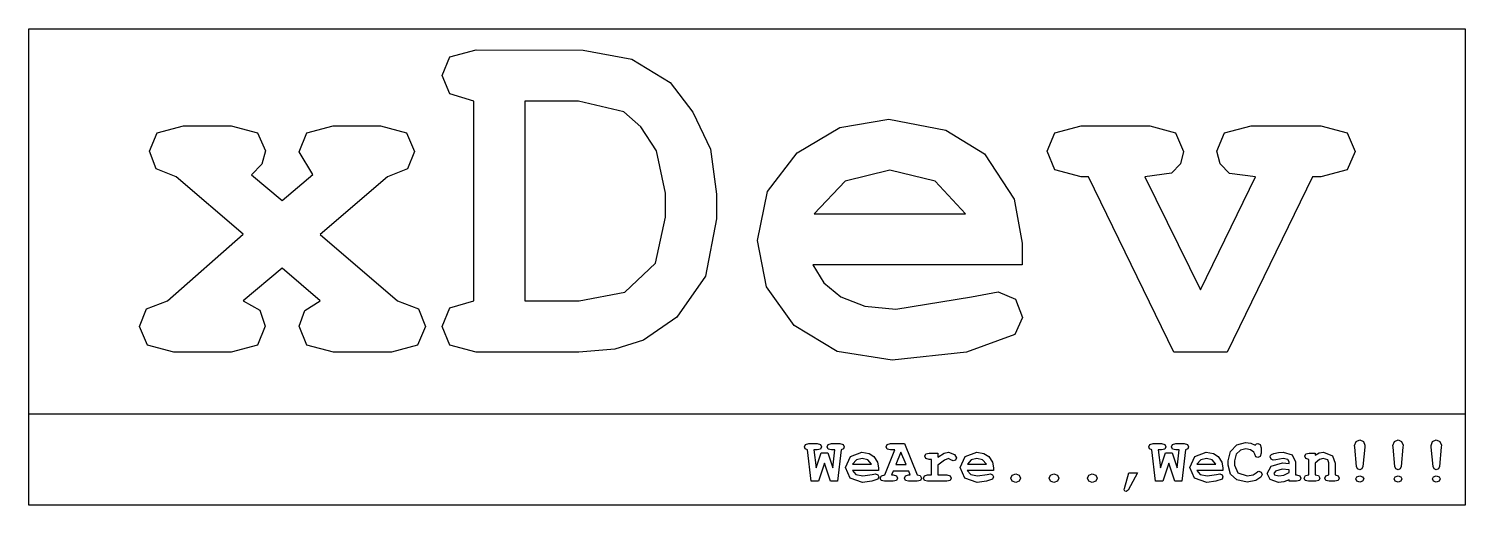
# Model space of a CAD drawing. Extents: x 0 to 31.8, y 0 to 10.5.
import ezdxf

# ---------------------------------------------------------------- set-up
doc = ezdxf.new("R2010")
doc.units = 0

msp = doc.modelspace()

# ---------------------------------------------------------------- linework, layer by layer
at = {"layer": 'Layer 1', "color": 7}
for points in [[(-0.000101, 10.540437), (31.797871, 10.540437), (31.797871, 0.000002), (-0.000101, 0.000002), (-0.000101, 10.540437)], [(9.852157, 4.519265), (9.852157, 8.940008), (9.322991, 9.09986), (9.152114, 9.507759), (9.322991, 9.915658), (9.907281, 10.07551), (12.271991, 10.069999), (13.346861, 9.866049), (14.195732, 9.347907), (14.697336, 8.697474), (15.094211, 7.876163), (15.226502, 6.878465), (15.226502, 6.338274), (14.983969, 5.064968), (14.344558, 4.160976), (13.60593, 3.648346), (12.973412, 3.454043), (12.178284, 3.389275), (9.907281, 3.389275), (9.322991, 3.543615), (9.152114, 3.957026), (9.322991, 4.364925), (9.852157, 4.519265), (9.852157, 4.519265)], [(10.982149, 4.519265), (12.183796, 4.519265), (13.198032, 4.71219), (13.870513, 5.357111), (14.096514, 6.371347), (14.096514, 6.906025), (13.892563, 7.84309), (13.552188, 8.372257), (13.170473, 8.702986), (12.172773, 8.940008), (10.982149, 8.940008), (10.982149, 4.519265)], [(6.451162, 5.991009), (8.16544, 4.519265), (8.628462, 4.342876), (8.782801, 3.951513), (8.606412, 3.543615), (8.027637, 3.389274), (6.743307, 3.389274), (6.15902, 3.543615), (5.988143, 3.962538), (6.109408, 4.309803), (6.451162, 4.519265), (5.607804, 5.246868), (4.74791, 4.519265), (5.117223, 4.315315), (5.232979, 3.962538), (5.062102, 3.543615), (4.483327, 3.389274), (3.21002, 3.389274), (2.62573, 3.543615), (2.454856, 3.957026), (2.609195, 4.342876), (3.072217, 4.519265), (4.74791, 5.996521), (3.265141, 7.264315), (2.818657, 7.440704), (2.669827, 7.832066), (2.840704, 8.234453), (3.424994, 8.394305), (4.483327, 8.394305), (5.062102, 8.234453), (5.238491, 7.837578), (5.161321, 7.542678), (4.92981, 7.308412), (5.613315, 6.740661), (6.285797, 7.319436), (5.982631, 7.81553), (6.153505, 8.234453), (6.737795, 8.394305), (7.785101, 8.394305), (8.363879, 8.234453), (8.540268, 7.826554), (8.385926, 7.440704), (7.939443, 7.264315), (6.451162, 5.991009)], [(21.98991, 5.318526), (17.354191, 5.318526), (17.598104, 4.920274), (17.977066, 4.607459), (18.50761, 4.404888), (19.195249, 4.337364), (20.86543, 4.607459), (21.460744, 4.717702), (21.84108, 4.55785), (21.995422, 4.155463), (21.830057, 3.780637), (20.755189, 3.389274), (19.112567, 3.207374), (17.891627, 3.398921), (16.940781, 3.973562), (16.333067, 4.827945), (16.130496, 5.858717), (16.349604, 6.93772), (17.006928, 7.793481), (17.955017, 8.35572), (19.035399, 8.543133), (20.297679, 8.300599), (21.157575, 7.776945), (21.813521, 6.768221), (21.98991, 5.798083), (21.98991, 5.318526)], [(25.936607, 4.761799), (27.154793, 7.264315), (26.576018, 7.341485), (26.36931, 7.549568), (26.300408, 7.832066), (26.471285, 8.234453), (27.055572, 8.394305), (28.604488, 8.394305), (29.183263, 8.234453), (29.359652, 7.826554), (29.183263, 7.418655), (28.604488, 7.264315), (28.417073, 7.264315), (26.526406, 3.389274), (25.346808, 3.389274), (23.456141, 7.264315), (23.296288, 7.264315), (22.712001, 7.418655), (22.541124, 7.832066), (22.712001, 8.234453), (23.296288, 8.394305), (24.81213, 8.394305), (25.385394, 8.234453), (25.561782, 7.826554), (25.495637, 7.549568), (25.297199, 7.346997), (24.707398, 7.264315), (25.936607, 4.761799)], [(20.738651, 6.448517), (20.060657, 7.170608), (19.062958, 7.413143), (18.070772, 7.170608), (17.387264, 6.448517), (20.738651, 6.448517)], [(17.611899, 0.93043), (17.480985, 0.529421), (17.322511, 0.529421), (17.238449, 1.223263), (17.189528, 1.245313), (17.17299, 1.292166), (17.194354, 1.34522), (17.267391, 1.365202), (17.455494, 1.364524), (17.527839, 1.345232), (17.549881, 1.294244), (17.527839, 1.242568), (17.455494, 1.223275), (17.38177, 1.223275), (17.428621, 0.828468), (17.539554, 1.15713), (17.686315, 1.15713), (17.796557, 0.828468), (17.843411, 1.223275), (17.769687, 1.223275), (17.69665, 1.242568), (17.675286, 1.294244), (17.69665, 1.345232), (17.769687, 1.365213), (17.957099, 1.364536), (18.029446, 1.345243), (18.051488, 1.294256), (18.034272, 1.248091), (17.984663, 1.223287), (17.903358, 0.529445), (17.747639, 0.529445), (17.611899, 0.93043)], [(19.477759, 0.756797), (19.134628, 0.756797), (19.100177, 0.67067), (19.134628, 0.67067), (19.206975, 0.650688), (19.229017, 0.599701), (19.206975, 0.548714), (19.134628, 0.529421), (18.944461, 0.529421), (18.872113, 0.548714), (18.850072, 0.60039), (18.872819, 0.652067), (18.947921, 0.670671), (19.169787, 1.223264), (19.077458, 1.223264), (19.004422, 1.242556), (18.983058, 1.294232), (19.004422, 1.34522), (19.077458, 1.365201), (19.382692, 1.364524), (19.663811, 0.670682), (19.72927, 0.659658), (19.760963, 0.599714), (19.739599, 0.548726), (19.667251, 0.529434), (19.477082, 0.529434), (19.404045, 0.548726), (19.382681, 0.600403), (19.404045, 0.650701), (19.477082, 0.670682), (19.511532, 0.670682), (19.477759, 0.756797)], [(25.233132, 0.93043), (25.102218, 0.529421), (24.943744, 0.529421), (24.859685, 1.223263), (24.810764, 1.245313), (24.794226, 1.292166), (24.81559, 1.34522), (24.888626, 1.365202), (25.076727, 1.364524), (25.149075, 1.345232), (25.171116, 1.294244), (25.149075, 1.242568), (25.076727, 1.223275), (25.003002, 1.223275), (25.049857, 0.828468), (25.160787, 1.15713), (25.307548, 1.15713), (25.417793, 0.828468), (25.464644, 1.223275), (25.390919, 1.223275), (25.317883, 1.242568), (25.296519, 1.294244), (25.317883, 1.345232), (25.390919, 1.365213), (25.578332, 1.364536), (25.650679, 1.345243), (25.672721, 1.294256), (25.655505, 1.248091), (25.605896, 1.223287), (25.524594, 0.529445), (25.368875, 0.529445), (25.233132, 0.93043)], [(27.147915, 1.328682), (27.176166, 1.355553), (27.209925, 1.364511), (27.260225, 1.343152), (27.280207, 1.270805), (27.280207, 1.150916), (27.260225, 1.07788), (27.209925, 1.056521), (27.16445, 1.072368), (27.138966, 1.131624), (27.119662, 1.17641), (27.040425, 1.226019), (26.939139, 1.244624), (26.822694, 1.217062), (26.728988, 1.127489), (26.688336, 0.980039), (26.688336, 0.8884), (26.762061, 0.718212), (26.968078, 0.649999), (27.101058, 0.671358), (27.168582, 0.720278), (27.203033, 0.748528), (27.231283, 0.755417), (27.280892, 0.734058), (27.302257, 0.68376), (27.273318, 0.621748), (27.165142, 0.545956), (26.968772, 0.508749), (26.742774, 0.560425), (26.604282, 0.69065), (26.547093, 0.885642), (26.547093, 0.981416), (26.598082, 1.186743), (26.740708, 1.334193), (26.933632, 1.38587), (27.048009, 1.3714), (27.147918, 1.328681), (27.147915, 1.328682)], [(29.571883, 1.282518), (29.532609, 0.856705), (29.510568, 0.805029), (29.462336, 0.787113), (29.414104, 0.805029), (29.392063, 0.856705), (29.3521, 1.282518), (29.349278, 1.325237), (29.381663, 1.411365), (29.462277, 1.444438), (29.542202, 1.411365), (29.575275, 1.327994), (29.571832, 1.282518), (29.571883, 1.282518)], [(30.418676, 1.282518), (30.379402, 0.856705), (30.357361, 0.805029), (30.309129, 0.787113), (30.260897, 0.805029), (30.238856, 0.856705), (30.19889, 1.282518), (30.196068, 1.325237), (30.228453, 1.411365), (30.309067, 1.444438), (30.388992, 1.411365), (30.422066, 1.327994), (30.418623, 1.282518), (30.418676, 1.282518)], [(31.265469, 1.282518), (31.226195, 0.856705), (31.204154, 0.805029), (31.155922, 0.787113), (31.10769, 0.805029), (31.085649, 0.856705), (31.045686, 1.282518), (31.042864, 1.325237), (31.075246, 1.411365), (31.155863, 1.444438), (31.235788, 1.411365), (31.268861, 1.327994), (31.265418, 1.282518), (31.265469, 1.282518)], [(18.812858, 0.770577), (18.233391, 0.770577), (18.311251, 0.681694), (18.463524, 0.647932), (18.672297, 0.681694), (18.746711, 0.695475), (18.794254, 0.675494), (18.813558, 0.625196), (18.792899, 0.578342), (18.658539, 0.529422), (18.453211, 0.506683), (18.181739, 0.602457), (18.080452, 0.838101), (18.190008, 1.079947), (18.443565, 1.173653), (18.601352, 1.143336), (18.708837, 1.07788), (18.790831, 0.951789), (18.812872, 0.830522), (18.812858, 0.770577)], [(18.656451, 0.911826), (18.571699, 1.002088), (18.446988, 1.032405), (18.322966, 1.002088), (18.237526, 0.911826), (18.656451, 0.911826)], [(19.419192, 0.898046), (19.305505, 1.177787), (19.191129, 0.898046), (19.419192, 0.898046)], [(20.122681, 1.15505), (20.122681, 1.066856), (20.262553, 1.152294), (20.359014, 1.173652), (20.492686, 1.122665), (20.536783, 1.052385), (20.515419, 1.000709), (20.465121, 0.980039), (20.41, 1.00622), (20.358323, 1.032402), (20.26944, 0.995195), (20.122679, 0.883574), (20.122679, 0.670667), (20.323872, 0.670667), (20.396219, 0.650686), (20.418261, 0.599699), (20.396219, 0.548711), (20.323872, 0.529418), (19.897369, 0.529418), (19.824333, 0.548711), (19.802969, 0.600387), (19.824333, 0.650686), (19.897369, 0.670667), (19.981429, 0.670667), (19.981429, 1.013799), (19.930443, 1.013799), (19.857407, 1.033091), (19.836043, 1.084768), (19.857407, 1.135066), (19.930443, 1.155047), (20.122681, 1.15505)], [(21.353268, 0.770577), (20.773804, 0.770577), (20.851664, 0.681694), (21.003937, 0.647932), (21.212707, 0.681694), (21.287124, 0.695475), (21.334664, 0.675494), (21.353968, 0.625196), (21.333309, 0.578342), (21.198952, 0.529422), (20.993624, 0.506683), (20.722149, 0.602457), (20.620865, 0.838101), (20.730418, 1.079947), (20.983978, 1.173653), (21.141762, 1.143336), (21.24925, 1.07788), (21.331243, 0.951789), (21.353285, 0.830522), (21.353268, 0.770577)], [(21.196861, 0.911826), (21.112112, 1.002088), (20.987398, 1.032405), (20.863376, 1.002088), (20.777939, 0.911826), (21.196861, 0.911826)], [(26.434091, 0.770577), (25.854627, 0.770577), (25.932487, 0.681694), (26.084759, 0.647932), (26.29353, 0.681694), (26.367947, 0.695475), (26.415487, 0.675494), (26.434791, 0.625196), (26.414132, 0.578342), (26.279775, 0.529422), (26.074447, 0.506683), (25.802972, 0.602457), (25.701688, 0.838101), (25.811241, 1.079947), (26.064801, 1.173653), (26.222585, 1.143336), (26.330072, 1.07788), (26.412066, 0.951789), (26.434108, 0.830522), (26.434091, 0.770577)], [(26.277684, 0.911826), (26.192935, 1.002088), (26.068221, 1.032405), (25.944199, 1.002088), (25.858762, 0.911826), (26.277684, 0.911826)], [(27.900322, 0.529421), (27.900322, 0.562494), (27.783188, 0.520464), (27.666746, 0.505994), (27.482089, 0.565939), (27.411121, 0.699609), (27.501381, 0.864284), (27.752183, 0.940765), (27.900322, 0.926984), (27.900322, 0.960746), (27.872777, 1.012423), (27.769424, 1.032404), (27.606814, 1.007599), (27.548938, 0.998642), (27.500707, 1.018623), (27.481403, 1.070988), (27.488289, 1.101994), (27.507593, 1.122664), (27.559271, 1.141957), (27.666069, 1.164695), (27.764598, 1.173653), (27.968546, 1.116465), (28.041582, 0.961435), (28.041582, 0.670669), (28.065684, 0.670669), (28.138032, 0.650688), (28.160073, 0.599701), (28.138032, 0.548713), (28.065684, 0.529421), (27.900322, 0.529421)], [(28.477031, 1.15505), (28.477031, 1.107508), (28.56178, 1.157117), (28.663066, 1.173652), (28.861505, 1.095793), (28.91938, 0.933185), (28.91938, 0.670669), (28.985527, 0.650687), (29.006892, 0.5997), (28.98485, 0.548713), (28.912503, 0.52942), (28.785034, 0.52942), (28.711998, 0.548713), (28.690634, 0.600389), (28.711998, 0.650687), (28.778145, 0.670669), (28.778145, 0.937319), (28.753338, 1.004843), (28.656188, 1.032405), (28.57006, 1.013112), (28.477042, 0.933186), (28.477042, 0.67067), (28.547321, 0.660335), (28.581084, 0.599701), (28.559042, 0.548714), (28.486694, 0.529421), (28.326152, 0.529421), (28.253116, 0.548714), (28.231752, 0.60039), (28.264826, 0.660335), (28.335793, 0.67067), (28.335793, 1.013801), (28.269649, 1.033783), (28.248285, 1.08477), (28.269649, 1.135068), (28.342685, 1.155049), (28.477031, 1.15505)], [(21.953405, 0.60039), (21.925154, 0.533555), (21.847295, 0.506682), (21.769435, 0.533555), (21.741185, 0.60039), (21.769435, 0.667225), (21.847295, 0.694095), (21.925154, 0.667225), (21.953405, 0.60039), (21.953405, 0.60039)], [(22.800206, 0.60039), (22.771959, 0.533555), (22.694099, 0.506682), (22.61624, 0.533555), (22.587989, 0.60039), (22.61624, 0.667225), (22.694099, 0.694095), (22.771959, 0.667225), (22.800206, 0.60039), (22.800206, 0.60039)], [(23.64701, 0.60039), (23.618763, 0.533555), (23.540903, 0.506682), (23.463044, 0.533555), (23.434794, 0.60039), (23.463044, 0.667225), (23.540903, 0.694095), (23.618763, 0.667225), (23.64701, 0.60039), (23.64701, 0.60039)], [(24.352565, 0.71959), (24.541358, 0.71959), (24.338096, 0.336496), (24.29331, 0.302734), (24.262305, 0.314446), (24.249916, 0.340628), (24.254742, 0.368878), (24.352565, 0.71959)], [(27.900322, 0.782291), (27.743914, 0.798826), (27.595776, 0.756796), (27.557191, 0.702364), (27.575789, 0.66998), (27.670184, 0.647241), (27.785251, 0.667222), (27.900316, 0.721655), (27.900322, 0.782291)], [(29.549136, 0.581098), (29.526389, 0.529421), (29.463688, 0.508751), (29.400989, 0.529421), (29.378242, 0.581098), (29.400284, 0.631396), (29.463671, 0.652754), (29.526372, 0.632084), (29.549119, 0.581097), (29.549136, 0.581098)], [(30.395929, 0.581098), (30.373182, 0.529421), (30.310481, 0.508751), (30.247779, 0.529421), (30.225032, 0.581098), (30.247074, 0.631396), (30.310464, 0.652754), (30.373165, 0.632084), (30.395912, 0.581097), (30.395929, 0.581098)], [(31.242722, 0.581098), (31.219975, 0.529421), (31.157274, 0.508751), (31.094572, 0.529421), (31.071825, 0.581098), (31.093867, 0.631396), (31.157257, 0.652754), (31.219958, 0.632084), (31.242705, 0.581097), (31.242722, 0.581098)]]:
    msp.add_lwpolyline(points, dxfattribs=at)
at = {"layer": 'Layer 1', "color": 16}
msp.add_lwpolyline([(-0.000004, 2.020624), (31.797968, 2.020624)], dxfattribs=at)

doc.saveas('drawing.dxf')
